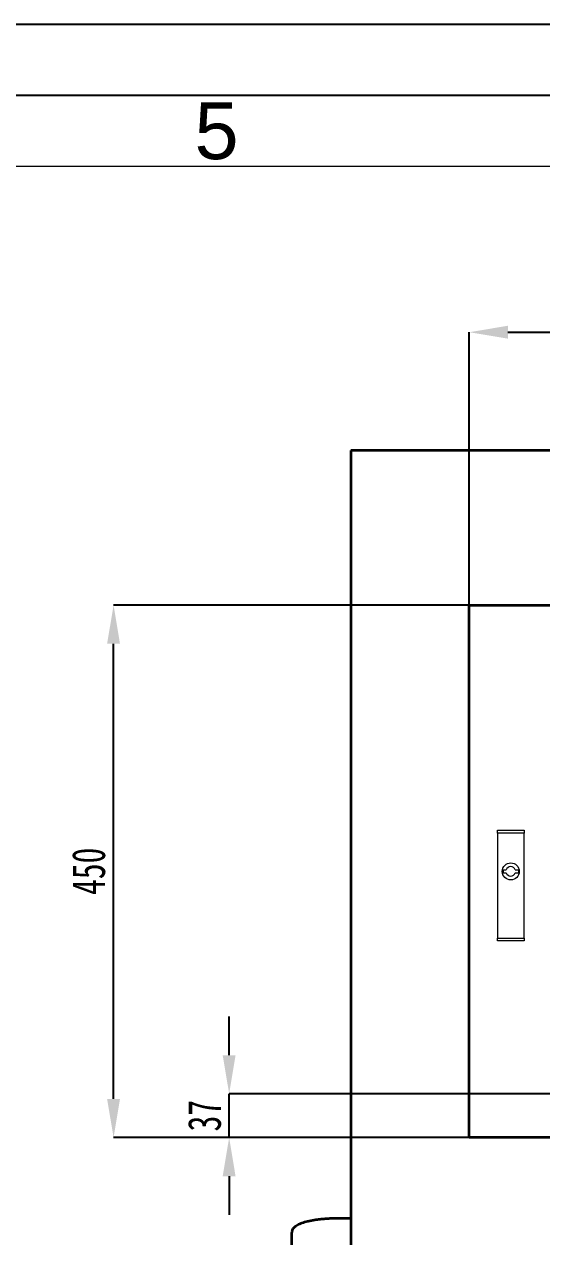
# Model space of a CAD drawing. Header units: millimetres. Extents: x 7903 to 12943, y 1512 to 5076.
# Drawn here: x 10621 to 11058, y 4051 to 5076 of the extents above; entities that cross this region are included whole.
import ezdxf

# ---------------------------------------------------------------- set-up
doc = ezdxf.new("R2010")
doc.units = ezdxf.units.MM
doc.layers.add('AM_BOR', color=7, linetype='Continuous', lineweight=50)
doc.styles.add('SLDTEXTSTYLE9', font='TXT', dxfattribs={"width": 0.7})
doc.styles.get("Standard").update_dxf_attribs({"font": 'arial.ttf'})
doc.dimstyles.new('SLDDIMSTYLE0', dxfattribs={"dimtxt": 28, "dimasz": 32.64, "dimexe": 0, "dimexo": 0.0625, "dimgap": 7, "dimtad": 1, "dimdec": 3, "dimrnd": 1e-09, "dimzin": 12, "dimdsep": 46, "dimtxsty": 'SLDTEXTSTYLE9', "dimsah": 1, "dimcen": 0.09, "dimadec": 0, "dimazin": 3, "dimtfac": 1, "dimtdec": 3, "dimtofl": 0, "dimtmove": 0, "dimatfit": 3, "dimfxl": 1, "dimfrac": 2, "dimtolj": 1, "dimtzin": 12, "dimarcsym": 0})
doc.dimstyles.new('SLDDIMSTYLE2', dxfattribs={"dimtxt": 28, "dimasz": 32.64, "dimexe": 0, "dimexo": 0.0625, "dimgap": 7, "dimtad": 1, "dimdec": 3, "dimrnd": 1e-09, "dimzin": 12, "dimdsep": 46, "dimtxsty": 'SLDTEXTSTYLE9', "dimsah": 1, "dimcen": 0.09, "dimadec": 0, "dimazin": 3, "dimtfac": 1, "dimtdec": 3, "dimtmove": 0, "dimatfit": 0, "dimfxl": 1, "dimfrac": 2, "dimtolj": 1, "dimtzin": 12, "dimarcsym": 0})

# ---------------------------------------------------------------- blocks, each defined once
blk = doc.blocks.new('JG-A3')
at = {"layer": 'AM_BOR', "color": 1, "lineweight": 25}
for p, q in [((0, 297), (420, 297)), ((15, 292), (415, 292))]:
    blk.add_line(p, q, dxfattribs=at)
at = {"layer": 'AM_BOR', "color": 50, "lineweight": 20}
blk.add_line((20, 287), (410, 287), dxfattribs=at)
at = {"layer": 'AM_BOR', "color": 1, "lineweight": 25}
blk.add_text('5', height=4, dxfattribs=at).set_placement((238.5, 287.5))
blk = doc.blocks.new('工程图视图15')
at = {"color": 7, "linetype": 'Continuous', "lineweight": 35}
for p, q in [((-5, 324.55), (-430, 324.55)), ((-430, 324.55), (-430, 313.13)), ((-430, 313.13), (-430, 293.81)), ((-430, 293.81), (-430, -405.85)), ((-380, 259.15), (-55, 259.15)), ((-380, 34.15), (-380, 259.15)), ((-380, 259.15), (-55, 259.15)), ((-380, 34.15), (-380, 259.15)), ((-55, 34.15), (-380, 34.15)), ((-55, 34.15), (-380, 34.15)), ((-430, 0), (-435, 0)), ((-455, -44.6), (-455, -5.95))]:
    blk.add_line(p, q, dxfattribs=at)
blk.add_open_spline([(-435, 0), (-435.3, 0), (-436.17, 0), (-437.62, -0.04), (-439.31, -0.11), (-440.97, -0.23), (-442.59, -0.38), (-444.14, -0.56), (-445.64, -0.78), (-447.05, -1.04), (-448.38, -1.32), (-449.61, -1.65), (-450.74, -2), (-451.77, -2.4), (-452.69, -2.84), (-453.46, -3.33), (-454.07, -3.85), (-454.52, -4.38), (-454.82, -4.95), (-454.98, -5.48), (-454.99, -5.82), (-455, -5.95)], degree=3, knots=[0, 0, 0, 0, 0.0294771, 0.0855305, 0.1416558, 0.1978993, 0.2543233, 0.3109924, 0.367976, 0.425353, 0.4832194, 0.5417013, 0.6009767, 0.6613081, 0.7230792, 0.786732, 0.8424256, 0.890532, 0.933528, 0.973843, 1, 1, 1, 1], dxfattribs=at)
blk = doc.blocks.new('*D279')
at = {"color": 0, "linetype": 'Continuous', "lineweight": -2, "transparency": 16777216}
for p, q in [((10793.9, 4204.9), (10793.9, 4237.5)), ((11069.9, 4172.3), (10793.9, 4172.3)), ((10793.9, 4135.3), (10793.9, 4172.3)), ((10996.8, 4135.3), (10793.9, 4135.3)), ((10793.9, 4102.6), (10793.9, 4070))]:
    blk.add_line(p, q, dxfattribs=at)
at = {"color": 0, "linetype": 'Continuous', "transparency": 16777216}
for points in [[(10788.4, 4204.9), (10799.3, 4204.9), (10793.9, 4172.3)], [(10788.4, 4102.6), (10799.3, 4102.6), (10793.9, 4135.3)]]:
    blk.add_solid(points, dxfattribs=at)
at = {"layer": 'Defpoints', "color": 0, "linetype": 'Continuous', "transparency": 16777216}
for p in [(10793.9, 4172.3), (11069.9, 4172.3), (10996.9, 4135.3)]:
    blk.add_point(p, dxfattribs=at)
at = {"color": 0, "linetype": 'Continuous', "lineweight": 18, "transparency": 16777216, "insert": (10758.9, 4153.8), "char_height": 28, "attachment_point": 2, "rotation": 90, "style": 'SLDTEXTSTYLE9'}
blk.add_mtext('\\A1;37', dxfattribs=at)
blk = doc.blocks.new('*D314')
at = {"color": 0, "linetype": 'Continuous', "lineweight": -2, "transparency": 16777216}
for p, q in [((10996.9, 4585.3), (10996.9, 4815.9)), ((11029.5, 4815.9), (11614.2, 4815.9)), ((11646.9, 4585.3), (11646.9, 4815.9))]:
    blk.add_line(p, q, dxfattribs=at)
at = {"color": 0, "linetype": 'Continuous', "transparency": 16777216}
for points in [[(11029.5, 4821.4), (11029.5, 4810.5), (10996.9, 4815.9)], [(11614.2, 4821.4), (11614.2, 4810.5), (11646.9, 4815.9)]]:
    blk.add_solid(points, dxfattribs=at)
at = {"layer": 'Defpoints', "color": 0, "linetype": 'Continuous', "transparency": 16777216}
for p in [(11646.9, 4815.9), (10996.9, 4585.3), (11646.9, 4585.3)]:
    blk.add_point(p, dxfattribs=at)
at = {"color": 0, "linetype": 'Continuous', "lineweight": 18, "transparency": 16777216, "insert": (11321.9, 4836.9), "char_height": 28, "attachment_point": 5, "style": 'SLDTEXTSTYLE9'}
blk.add_mtext('\\A1;650', dxfattribs=at)
blk = doc.blocks.new('*D315')
at = {"color": 0, "linetype": 'Continuous', "lineweight": -2, "transparency": 16777216}
for p, q in [((10996.8, 4585.3), (10696.2, 4585.3)), ((10696.2, 4167.9), (10696.2, 4552.6)), ((10996.8, 4135.3), (10696.2, 4135.3))]:
    blk.add_line(p, q, dxfattribs=at)
at = {"color": 0, "linetype": 'Continuous', "transparency": 16777216}
for points in [[(10690.7, 4552.6), (10701.6, 4552.6), (10696.2, 4585.3)], [(10690.7, 4167.9), (10701.6, 4167.9), (10696.2, 4135.3)]]:
    blk.add_solid(points, dxfattribs=at)
at = {"layer": 'Defpoints', "color": 0, "linetype": 'Continuous', "transparency": 16777216}
for p in [(10696.2, 4585.3), (10996.9, 4585.3), (10996.9, 4135.3)]:
    blk.add_point(p, dxfattribs=at)
at = {"color": 0, "linetype": 'Continuous', "lineweight": 18, "transparency": 16777216, "insert": (10675.2, 4360.3), "char_height": 28, "attachment_point": 5, "rotation": 90, "style": 'SLDTEXTSTYLE9'}
blk.add_mtext('\\A1;450', dxfattribs=at)

msp = doc.modelspace()

# ---------------------------------------------------------------- linework, layer by layer
at = {"color": 7, "linetype": 'Continuous', "lineweight": 15}
for p, q in [((11020.79325, 4392.65565), (11020.79325, 4395.05566)), ((11020.79325, 4395.05566), (11043.19325, 4395.05566)), ((11043.19325, 4392.65565), (11020.79325, 4392.65565)), ((11020.79325, 4392.65565), (11020.79325, 4303.85565)), ((11043.19325, 4395.05566), (11043.19325, 4392.65565)), ((11043.19325, 4303.85565), (11043.19325, 4392.65565)), ((11025.59325, 4361.45567), (11028.17749, 4361.45567)), ((11025.59325, 4361.45567), (11025.59325, 4359.05565)), ((11025.59325, 4359.05565), (11028.17749, 4359.05565)), ((11035.809, 4361.45567), (11038.39325, 4361.45567)), ((11035.809, 4359.05565), (11038.39325, 4359.05565)), ((11038.39325, 4361.45567), (11038.39325, 4359.05565)), ((11020.79325, 4303.85565), (11043.19325, 4303.85565)), ((11020.79325, 4301.45563), (11020.79325, 4303.85565)), ((11043.19325, 4301.45563), (11020.79325, 4301.45563)), ((11043.19325, 4303.85565), (11043.19325, 4301.45563))]:
    msp.add_line(p, q, dxfattribs=at)
msp.add_circle((11031.99325, 4360.25565), 7.2, dxfattribs=at)
for start, end in [(17.45760312, 162.54239688), (197.45760312, 342.54239688)]:
    msp.add_arc((11031.99325, 4360.25565), 4, start, end, dxfattribs=at)

# ---------------------------------------------------------------- block references
at = {"lineweight": 0, "xscale": 12, "yscale": 12, "zscale": 12}
msp.add_blockref('JG-A3', (7902.58391, 1512.2071), dxfattribs=at)
at = {"color": 7, "linetype": 'Continuous', "lineweight": 35, "xscale": 2, "yscale": 2, "zscale": 2}
msp.add_blockref('工程图视图15', (11756.88279, 4066.94771), dxfattribs=at)

# ---------------------------------------------------------------- dimensions: what is measured, and where the dimension line sits
at = {"color": 7, "linetype": 'Continuous', "lineweight": 18}
dim = msp.add_linear_dim(base=(11646.88279, 4815.92375), p1=(10996.88279, 4585.25565), p2=(11646.88279, 4585.25565), dimstyle='SLDDIMSTYLE0', dxfattribs=at)
dim.commit()
dim.dimension.update_dxf_attribs({"geometry": '*D314', "text_midpoint": (11321.88279, 4836.92375)})
dim = msp.add_linear_dim(base=(10696.18866, 4585.25565), p1=(10996.88279, 4135.25565), p2=(10996.88279, 4585.25565), angle=90, dimstyle='SLDDIMSTYLE0', dxfattribs=at)
dim.commit()
dim.dimension.update_dxf_attribs({"geometry": '*D315', "text_midpoint": (10675.18866, 4360.25565)})
dim = msp.add_linear_dim(base=(10793.86638, 4172.25565), p1=(10996.88279, 4135.25565), p2=(11069.92424, 4172.25565), angle=90, dimstyle='SLDDIMSTYLE2', dxfattribs=at)
dim.commit()
dim.dimension.update_dxf_attribs({"geometry": '*D279', "text_midpoint": (10793.86638, 4153.75565), "dimtype": 160})

doc.saveas('drawing.dxf')
